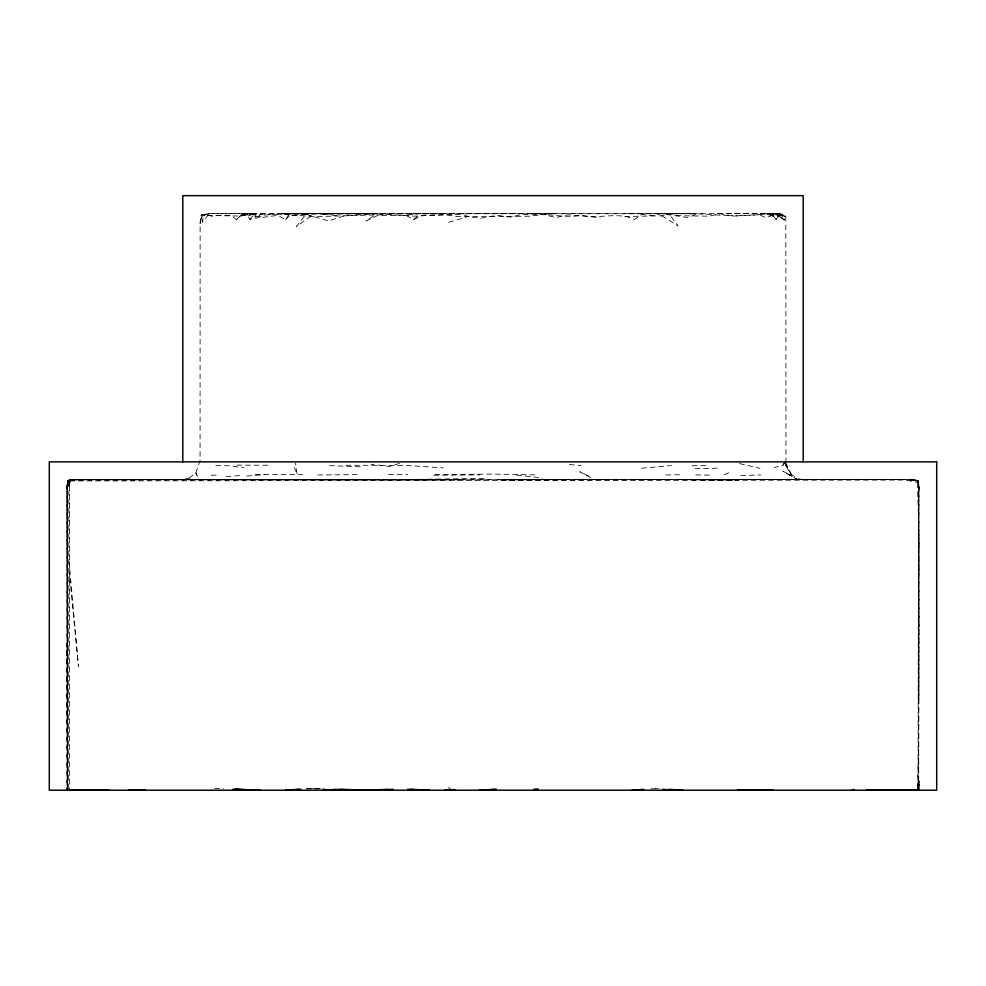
<?xml version="1.0" encoding="UTF-8"?>
<svg xmlns="http://www.w3.org/2000/svg" width="986" height="986" viewBox="0 0 986 986"><rect width="100%" height="100%" fill="white"/><g stroke="black" fill="none" stroke-linecap="round" stroke-linejoin="round"><path stroke-width="0.74" stroke-dasharray="4.93 3.7" d="M67.627 790.082L67.048 487.577L71.349 479.64L67.615 480.527L67.134 487.035L67.036 790.205L67.048 487.096L69.92 479.726L70.98 479.701L67.048 487.466L70.265 479.701L75.737 479.627L68.441 480.441L67.048 487.072L70.487 479.714L67.048 487.306L67.972 480.65L69.636 479.763L75.737 479.627M68.638 788.8L68.884 491.435L69.599 479.935L137.732 479.862M918.952 487.441L918.952 488.846L917.966 480.465L909.117 479.615L918.41 480.663L918.952 487.441L918.952 699M918.558 790.082L918.952 629.487L918.471 517.293L917.362 482.364L918.003 480.478L910.041 479.627L918.089 480.724L918.952 488.415L917.966 480.465L918.693 481.279L918.94 488.526L918.151 480.65L910.349 479.615L69.476 479.652L67.048 487.626L67.615 480.527L71.189 479.738L67.048 487.626L69.599 479.935L365.239 479.566M918.705 790.094L918.952 488.649L918.015 480.564L909.967 479.627M917.793 790.18L918.952 780.949L918.915 790.217L918.952 783.771L917.633 790.217M918.927 788.689L918.952 784.659M71.189 479.738L69.92 479.726L67.06 488.181L71.189 479.738L67.972 480.65L67.036 486.862L68.441 480.441L69.636 479.763L69.612 790.18M917.461 788.553L918.705 746.414M67.06 488.181L67.467 480.761L69.92 479.726M67.048 487.306L70.203 480.133L67.048 487.466L67.467 480.761L70.98 479.701L67.048 487.355L69.587 480.231L71.103 479.652L189.965 479.406L188.979 478.198L182.804 479.603L70.129 479.726L67.048 487.355L71.103 479.652L352.717 479.393L298.783 479.578M787.765 474.426L791.302 475.166L785.965 465.947L785.817 215.564L779.556 213.407L774.515 213.358L210.893 213.432L201.317 214.825L200.133 223.267L202.426 214.788L201.082 215.219L200.133 223.267L200.059 460.462L195.881 472.923L188.979 478.198M785.669 216.624L781.775 214.701L775.329 213.407L784.536 220.211L780.826 214.455L774.515 213.358L785.669 216.624L785.817 215.564L784.092 219.878L774.799 213.395L769.327 213.395L778.915 215.823L780.665 214.997L784.092 219.878M202.34 222.06L201.082 215.219L209.611 213.432L202.34 222.06L203.819 215.416L209.611 213.432L255.744 213.395L255.818 218.399L249.766 219.311L247.104 214.295L240.707 216.057L203.819 215.416M236.467 219.742L242.716 213.358L236.467 219.742L231.02 215.207L215.737 215.293L211.867 216.254L206.814 214.812L202.709 216.033L201.317 214.825L202.426 214.788M67.134 488.193L69.377 480.244L80.322 479.615L287.629 479.418M67.048 487.577L69.156 480.194L77.45 479.615M67.048 487.466L69.636 479.763L67.023 487.934L67.405 790.143M780.826 214.455L779.815 216.797L760.748 213.395L715.75 213.432M265.135 213.432L242.482 214.332L263.151 217.29L278.101 215.33L285.632 219.718L289.428 213.469L290.217 214.948L317.135 216.575L388.41 214.566L413.96 216.131L462.151 214.172L468.103 216.513L480.231 218.325L497.03 215.293L510.748 217.179L520.571 214.701L544.26 214.652L555.784 217.586L567.616 214.849L585.955 215.983L600.141 218.005M784.881 462.126L782.674 465.762L774.33 467.389M782.625 465.565L784.227 463.013M311.243 215.909L305.968 213.962L296.404 226.57L311.243 215.909L328.572 220.975L344.04 215.959L377.318 213.432L365.954 220.975L377.478 215.601L405.887 215.293L420.726 213.395L413.664 219.558L405.887 215.293M776.13 219.459L772.741 215.342L769.819 213.407L776.13 219.459L778.915 215.823L769.327 213.395M249.766 219.311L254.943 213.444L247.104 214.295M285.632 219.718L290.217 214.948M262.017 213.395L255.818 218.399L264.679 215.108L281.971 213.715L377.318 213.432M70.265 479.701L68.441 480.441M624.767 216.501L661.705 215.811L668.989 213.913L680.007 215.724L709.341 216.18L719.275 213.802L734.336 215.971L759.59 214.751L761.981 213.432M413.664 219.558L422.439 215.256L445.45 214.775L457.405 216.637L528.644 216.242L554.329 213.395M724.106 474.685L729.973 472.319M69.587 480.231L70.98 479.701M772.741 215.342L765.912 217.783L759.59 214.751M399.392 463.42L389.519 466.526L370.982 464.246M448.655 222.318L468.103 216.513M201.082 215.219L209.611 213.432M240.707 216.057L254.943 213.444M305.968 213.962L293.175 215.712L281.971 213.715L696.782 213.752L733.892 216.057L767.811 214.135L772.235 215.811M740.757 475.585L760.773 474.944M641.553 468.227L671.515 465.565M71.103 479.652L70.487 479.714M67.972 480.65L80.322 479.615L214.455 479.393M226.053 476.645L239.536 475.585M246.697 476.053L265.086 474.611M650.957 788.788L659.893 788.751M306.634 788.837L321.559 788.701M306.461 788.812L321.498 788.8M189.965 479.406L182.804 479.603L205.31 479.516M221.986 479.59L252.096 479.529M211.275 475.24L219.545 475.018M695.056 468.732L718.338 468.153M267.687 465.232L235.79 465.133M357.203 474.599L316.777 474.993M401.425 479.603L485.482 478.383M460.277 479.615L396.015 480.318L80.322 479.615M665.957 474.956L681.745 474.71M692.098 465.7L708.897 465.577M434.937 474.599L493.16 474.081L534.893 474.907M433.877 475.264L479.96 474.919M69.476 479.652L71.349 479.64M242.482 214.332L551.322 213.395M334.981 479.59L451.009 479.578M69.599 480.946L904.026 479.874L917.362 482.364M562.698 479.615L419.05 479.899M634.355 479.59L908.87 479.615M319.735 213.506L362.873 213.395M248.472 479.615L338.753 479.492M348.674 479.615L428.54 479.504M605.194 479.541L501.196 479.862L909.191 479.8L918.693 481.279L918.816 626.923M777.831 479.603L803.134 479.615L798.98 478.863L791.746 474.796L788.738 474.623L782.847 471.061L796.799 479.134L788.738 474.623M533.82 788.714L540.439 788.714M678.43 213.42L693.639 213.444M779.556 213.407L774.799 213.395L780.665 214.997M413.454 213.395L441.235 213.42M539.576 479.516L573.642 479.541M659.486 479.603L593.769 479.529L579.867 471.727L589.948 476.719M726.189 213.407L741.41 213.457M628.735 213.395L696.782 213.752L688.216 217.573L660.866 213.666L654.088 215.651L641.787 214.443L634.368 219.521C617.433 211.275 598.921 219.471 581.161 215.515C563.142 218.14 545.813 213.247 527.892 213.395M678.097 479.381L732.635 479.603M712.927 479.43L783.143 479.615L677.949 479.603L738.391 480.293L680.488 479.615M206.493 479.455L233.805 479.603M803.134 479.615L738.896 479.442M255.275 474.439L302.603 474.5M771.459 213.494L760.748 213.395L767.811 214.135M388.459 474.439L407.686 474.636M695.734 474.907L712.656 475.19M345.889 465.281L405.69 465.367L443.182 467.894M214.689 788.455L223.797 788.812M329.484 465.614L360.136 466.809M569.39 464.517L580.939 465.54M312.439 788.418L316.826 788.8M323.174 214.258L338.346 215.737M655.308 788.455L658.229 788.775M516.701 475.129L542.473 477.976M215.848 465.33L228.999 465.786L243.924 467.82M739.537 463.58L759.935 468.313M448.075 787.691L450.503 788.529M661.705 215.811L678.171 225.917L668.989 213.913M195.881 472.923L197.077 475.166M791.746 474.796L785.041 461.744L785.965 465.947L785.25 463.395M785.522 463.432L791.302 475.166M195.906 473.231L197.36 476.201M294.37 467.216L297.205 474.525L295.529 462.915M67.701 790.18L67.048 788.27L67.319 790.143L67.048 644.413L67.319 790.143M918.977 489.29L918.003 480.478L909.437 479.615L918.077 480.576L918.952 490.486M69.772 577.969L78.473 666.474L69.082 561.589M918.952 780.949L919.112 788.886M918.952 547.23L918.471 517.293L918.04 788.664M918.41 480.663L918.952 576.107"/><path stroke-width="1.48" d="M851.916 790.205L854.11 789.429M632.075 790.205L643.698 789.33M287.801 790.205L300.841 789.256M380.029 790.205L393.118 789.281M483.497 790.205L496.34 789.305M285.533 790.205L298.98 789.305M479.048 790.205L494.873 789.33M388.324 789.318L368.727 790.205L339.813 789.281M68.638 790.341L77.401 790.205M904.581 790.205L919.137 790.217L866.374 790.205M128.439 790.205L145.447 790.205M737.553 790.205L773.221 790.205M72.483 790.18L109.039 790.205M533.82 790.205L538.085 790.205M444.945 790.205L455.372 790.205L452.944 789.367M235.937 789.268L260.218 790.205M234.693 789.305L256.249 790.205M333.601 789.305L354.763 790.205M232.942 789.268L254.24 790.205M411.088 789.293L429.44 790.205M669.05 789.33L682.78 790.205M407.847 789.244L422.772 790.205M322.681 789.305L332.935 790.205M662.604 789.256L671.343 790.205M803.196 461.867L803.196 195.647L182.804 195.647L182.804 461.867M936.7 461.867L49.3 461.867L49.3 790.205L936.7 790.205L936.7 461.867"/></g></svg>
